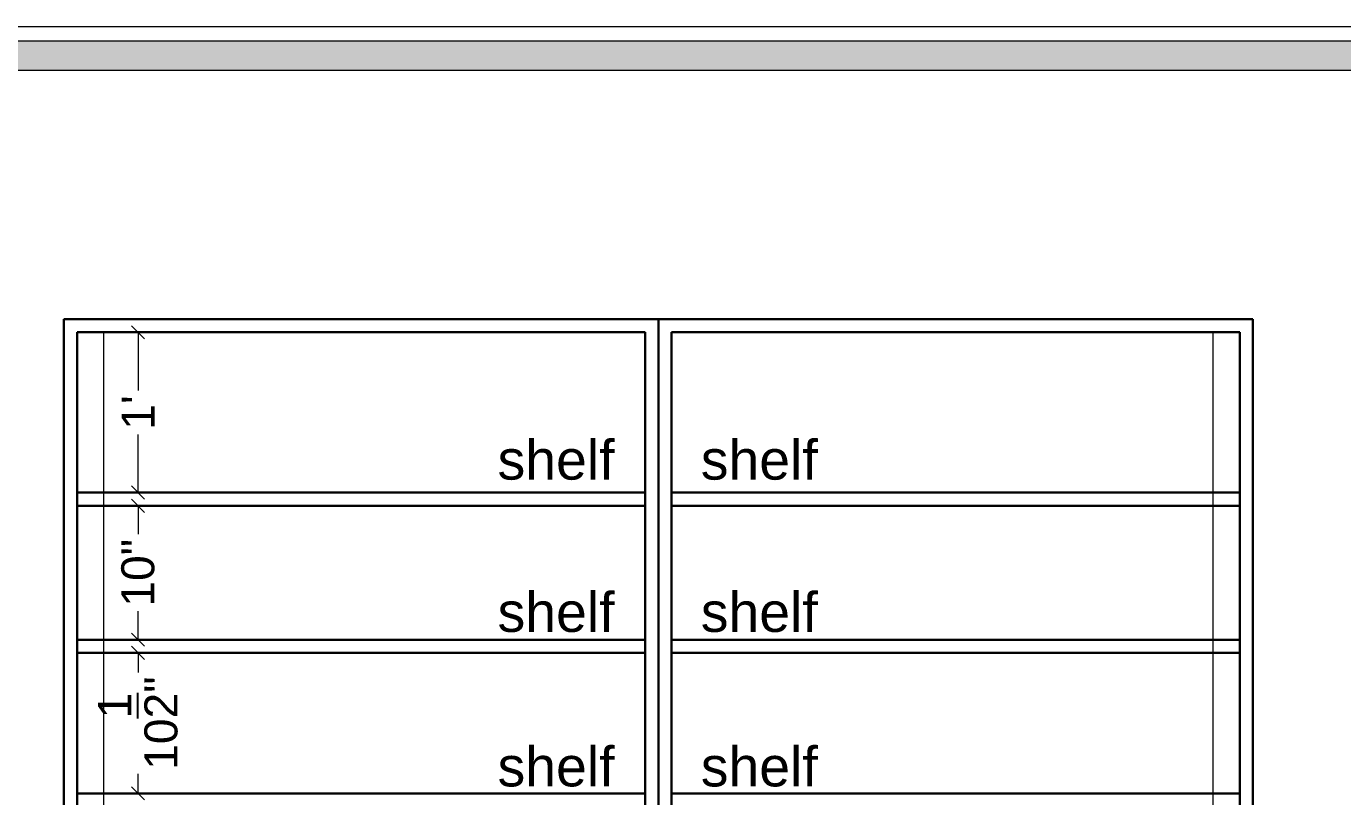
# Model space of a CAD drawing. Header units: millimetres. Extents: x 56222 to 3066687, y -650199 to -121287.
# Drawn here: x 132241.2 to 132340.9, y -184131.3 to -184073 of the extents above; entities that cross this region are included whole.
import ezdxf

# ---------------------------------------------------------------- set-up
doc = ezdxf.new("R2010")
doc.units = ezdxf.units.MM
doc.header["$MEASUREMENT"] = 0
doc.header["$PDMODE"] = 35
doc.linetypes.add('DASHEDX2', pattern=[1.5, 1, -0.5])
doc.layers.get('Defpoints').update_dxf_attribs({"color": 220})
for name, color, linetype, lineweight in [('dim05', 1, 'Continuous', 13), ('Dimension', 10, 'DASHEDX2', 20), ('FURNITURE', 32, 'Continuous', 9), ('Labelling', 1, 'Continuous', 25), ('wall', 7, 'Continuous', 30)]:
    doc.layers.add(name, color=color, linetype=linetype, lineweight=lineweight)
doc.styles.add('Arial', font='arial.ttf')
doc.styles.get("Standard").update_dxf_attribs({"font": 'arial.ttf', "height": 6})
doc.dimstyles.new('ISO-25', dxfattribs={"dimtxt": 2.5, "dimasz": 1, "dimexe": 0.5, "dimexo": 1, "dimtad": 0, "dimdec": 1, "dimlunit": 4, "dimtxsty": 'Standard', "dimblk": 'OBLIQUE', "dimcen": 2.5, "dimclrd": 1, "dimclre": 1, "dimclrt": 5, "dimadec": 0, "dimazin": 0, "dimtfac": 1, "dimtdec": 1, "dimtmove": 0, "dimatfit": 3, "dimfxl": 1, "dimlwd": -1, "dimarcsym": 0})

# ---------------------------------------------------------------- blocks, each defined once
blk = doc.blocks.new('_Oblique')
at = {"layer": 'wall', "color": 0, "lineweight": -2}
blk.add_line((-0.5, -0.5), (0.5, 0.5), dxfattribs=at)
blk = doc.blocks.new('*D402')
at = {"layer": 'Defpoints', "color": 0, "lineweight": 30, "transparency": 16777216}
for p in [(132249.686, -184096.181), (132249.686, -184108.306), (132249.686, -184108.306)]:
    blk.add_point(p, dxfattribs=at)
at = {"layer": 'dim05', "color": 1, "linetype": 'Continuous', "transparency": 16777216}
for p, q in [((132249.686, -184096.181), (132249.686, -184100.586)), ((132249.686, -184108.306), (132249.686, -184103.901))]:
    blk.add_line(p, q, dxfattribs=at)
at = {"layer": 'dim05', "color": 1, "linetype": 'Continuous', "lineweight": -2, "transparency": 16777216}
for p, q in [((132250.686, -184096.181), (132250.186, -184096.181)), ((132250.686, -184108.306), (132250.186, -184108.306))]:
    blk.add_line(p, q, dxfattribs=at)
at = {"layer": 'dim05', "color": 1, "transparency": 16777216}
for p, rotation in [((132249.686, -184096.181), 90), ((132249.686, -184108.306), 270)]:
    blk.add_blockref('_Oblique', p, dxfattribs=dict(at, rotation=rotation))
at = {"layer": 'dim05', "color": 5, "lineweight": 25, "transparency": 16777216, "insert": (132249.686, -184102.244), "char_height": 2.5, "attachment_point": 5, "rotation": 90, "style": 'Arial'}
blk.add_mtext("1'", dxfattribs=at)
blk = doc.blocks.new('*D403')
at = {"layer": 'Defpoints', "color": 0, "lineweight": 30, "transparency": 16777216}
for p in [(132249.942, -184109.306), (132249.686, -184119.431), (132250.061, -184119.431)]:
    blk.add_point(p, dxfattribs=at)
at = {"layer": 'dim05', "color": 1, "linetype": 'Continuous', "lineweight": -2, "transparency": 16777216}
for p, q in [((132248.942, -184109.306), (132249.186, -184109.306)), ((132249.061, -184119.431), (132249.186, -184119.431))]:
    blk.add_line(p, q, dxfattribs=at)
at = {"layer": 'dim05', "color": 1, "linetype": 'Continuous', "transparency": 16777216}
for p, q in [((132249.686, -184109.306), (132249.686, -184111.454)), ((132249.686, -184119.431), (132249.686, -184117.284))]:
    blk.add_line(p, q, dxfattribs=at)
at = {"layer": 'dim05', "color": 1, "transparency": 16777216}
for p, rotation in [((132249.686, -184109.306), 90), ((132249.686, -184119.431), 270)]:
    blk.add_blockref('_Oblique', p, dxfattribs=dict(at, rotation=rotation))
at = {"layer": 'dim05', "color": 5, "lineweight": 25, "transparency": 16777216, "insert": (132249.686, -184114.369), "char_height": 2.5, "attachment_point": 5, "rotation": 90, "style": 'Arial'}
blk.add_mtext('10"', dxfattribs=at)
blk = doc.blocks.new('*D404')
at = {"layer": 'Defpoints', "color": 0, "lineweight": 30, "transparency": 16777216}
for p in [(132250.061, -184120.431), (132249.686, -184131.056), (132250.061, -184131.056)]:
    blk.add_point(p, dxfattribs=at)
at = {"layer": 'dim05', "color": 1, "linetype": 'Continuous', "lineweight": -2, "transparency": 16777216}
for p, q in [((132249.061, -184120.431), (132249.186, -184120.431)), ((132249.061, -184131.056), (132249.186, -184131.056))]:
    blk.add_line(p, q, dxfattribs=at)
at = {"layer": 'dim05', "color": 1, "linetype": 'Continuous', "transparency": 16777216}
for p, q in [((132249.686, -184120.431), (132249.686, -184121.917)), ((132249.686, -184131.056), (132249.686, -184129.571))]:
    blk.add_line(p, q, dxfattribs=at)
at = {"layer": 'dim05', "color": 1, "transparency": 16777216}
for p, rotation in [((132249.686, -184120.431), 90), ((132249.686, -184131.056), 270)]:
    blk.add_blockref('_Oblique', p, dxfattribs=dict(at, rotation=rotation))
at = {"layer": 'dim05', "color": 5, "lineweight": 25, "transparency": 16777216, "insert": (132249.686, -184125.744), "char_height": 2.5, "attachment_point": 5, "rotation": 90, "style": 'Arial'}
blk.add_mtext('10{\\H1x;\\S1/2;}"', dxfattribs=at)

msp = doc.modelspace()

# ---------------------------------------------------------------- hatches: boundary and pattern name
at = {"layer": 'Dimension', "linetype": 'Continuous', "true_color": 0xd39e00}
h = msp.add_hatch(color=42, dxfattribs=at)
h.paths.add_polyline_path([(132090.22, -184074.139), (132090.22, -184295.761), (132405.08, -184295.761), (132405.08, -184074.139)])
h.paths.add_polyline_path([(132092.43, -184076.349), (132402.871, -184076.349), (132402.871, -184293.552), (132092.43, -184293.552)], flags=16)

# ---------------------------------------------------------------- linework, layer by layer
at = {"layer": 'Dimension', "color": 42, "linetype": 'Continuous', "true_color": 0xd39e00, "elevation": 0.015}
for points in [[(132089.116, -184073.034), (132406.185, -184073.034), (132406.185, -184296.866), (132089.116, -184296.866)], [(132090.22, -184074.139), (132405.08, -184074.139), (132405.08, -184295.761), (132090.22, -184295.761)], [(132092.43, -184076.349), (132402.871, -184076.349), (132402.871, -184293.552), (132092.43, -184293.552)]]:
    msp.add_lwpolyline(points, close=True, dxfattribs=at)
at = {"layer": 'FURNITURE', "lineweight": 30}
for p, q in [((132244.068, -184095.181, 0.015), (132244.068, -184213.181, 0.015)), ((132334.068, -184095.181, 0.015), (132244.068, -184095.181, 0.015)), ((132289.068, -184205.181, 0.015), (132289.068, -184095.181, 0.015)), ((132334.068, -184213.181, 0.015), (132334.068, -184095.181, 0.015)), ((132245.068, -184096.181, 0.015), (132245.068, -184213.181, 0.015)), ((132288.068, -184096.181, 0.015), (132245.068, -184096.181, 0.015)), ((132288.068, -184197.181, 0.015), (132288.068, -184096.181, 0.015)), ((132333.068, -184096.181, 0.015), (132290.068, -184096.181, 0.015)), ((132290.068, -184197.181, 0.015), (132290.068, -184096.181, 0.015)), ((132333.068, -184213.181, 0.015), (132333.068, -184096.181, 0.015)), ((132288.068, -184108.306, 0.015), (132245.068, -184108.306, 0.015)), ((132290.068, -184108.306, 0.015), (132333.068, -184108.306, 0.015)), ((132288.068, -184109.306, 0.015), (132245.068, -184109.306, 0.015)), ((132290.068, -184109.306, 0.015), (132333.068, -184109.306, 0.015)), ((132288.068, -184119.431, 0.015), (132245.068, -184119.431, 0.015)), ((132290.068, -184119.431, 0.015), (132333.068, -184119.431, 0.015)), ((132288.068, -184120.431, 0.015), (132245.068, -184120.431, 0.015)), ((132290.068, -184120.431, 0.015), (132333.068, -184120.431, 0.015)), ((132245.068, -184131.056, 0.015), (132288.068, -184131.056, 0.015)), ((132290.068, -184131.056, 0.015), (132333.068, -184131.056, 0.015))]:
    msp.add_line(p, q, dxfattribs=at)
at = {"layer": 'FURNITURE', "lineweight": 9}
for p, q in [((132247.068, -184096.181, 0.015), (132247.068, -184197.181, 0.015)), ((132331.068, -184197.181, 0.015), (132331.068, -184096.181, 0.015))]:
    msp.add_line(p, q, dxfattribs=at)

# ---------------------------------------------------------------- texts
at = {"layer": 'Labelling', "ltscale": 10, "char_height": 3, "width": 47.9166, "attachment_point": 7}
for insert in [(132276.901, -184107.366), (132292.282, -184107.366), (132276.901, -184118.886), (132292.282, -184118.886), (132276.901, -184130.574), (132292.282, -184130.574)]:
    msp.add_mtext('\\A1;{\\fArial Greek|b0|i0|c0|p34;shelf}', dxfattribs=dict(at, insert=insert))

# ---------------------------------------------------------------- dimensions: what is measured, and where the dimension line sits
at = {"layer": 'dim05', "color": 27, "lineweight": 25, "true_color": 0x7d5120}
for base, p1, p2, picture, middle in [((132249.686, -184108.306, 0.015), (132249.686, -184096.181, 0.015), (132249.686, -184108.306, 0.015), '*D402', (132249.686, -184102.244, 0.015)), ((132249.686, -184119.431, 0.015), (132249.942, -184109.306, 0.015), (132250.061, -184119.431, 0.015), '*D403', (132249.686, -184114.369, 0.015)), ((132249.686, -184131.056, 0.015), (132250.061, -184120.431, 0.015), (132250.061, -184131.056, 0.015), '*D404', (132249.686, -184125.744, 0.015))]:
    dim = msp.add_linear_dim(base=base, p1=p1, p2=p2, angle=90, dimstyle='ISO-25', override={"dimtxsty": 'Arial'}, dxfattribs=at)
    dim.commit()
    dim.dimension.update_dxf_attribs({"geometry": picture, "text_midpoint": middle})

doc.saveas('drawing.dxf')
